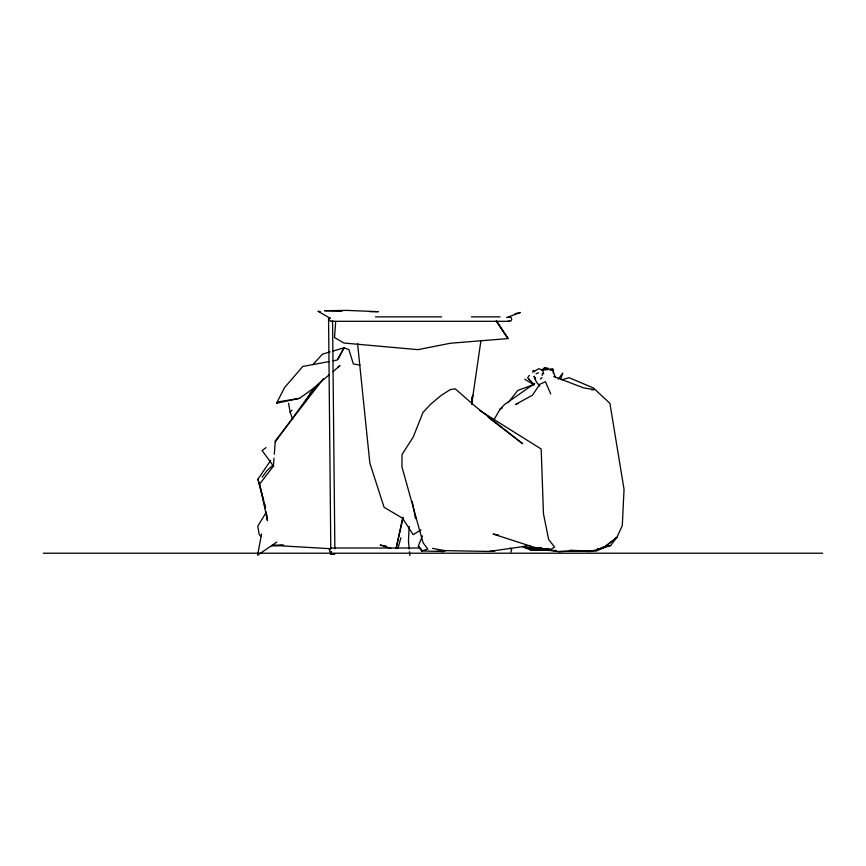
<?xml version="1.0" encoding="UTF-8"?>
<svg xmlns="http://www.w3.org/2000/svg" width="866" height="866" viewBox="0 0 866 866"><rect width="100%" height="100%" fill="white"/><g stroke="black" fill="none" stroke-linecap="round" stroke-linejoin="round"><path stroke-width="1.3" d="M409.196 526.398L408.46 541.174L409.217 549.044M335.683 321.502L334.525 337.524L343.932 343.033L417.932 349.647L450.352 343.25L508.136 338.563L496.424 321.264L508.136 338.563M274.002 458.179L273.418 466.135L259.67 484.007L267.453 520.639L266.76 514.436M274.305 454.195L275.291 440.924L323.419 378.734M542.213 375.433L542.376 373.311M471.656 404.444L480.89 340.923M471.613 403.329L472.717 395.329L471.602 399.172M261.554 533.997L257.592 555.203L276.86 542.029M402.538 518.593L396.043 548.633L403.199 517.273M445.806 550.538L443.381 551.501L421.504 550.971L418.31 546.1L422.37 535.892M397.959 548.319L400.904 537.775M560.605 379.156L562.77 373.062L558.267 379.167M597.042 549.672L610.627 545.58L616.852 537.44L622.275 525.651L624.05 489.409L609.913 403.372L593.362 387.957L569.124 377.706L561.655 379.784M329.015 374.967L312.031 389.364L299.484 398.349L276.535 403.22L284.589 387.546L302.786 366.459L329.188 361.555M337.87 359.412L344.148 347.775L348.911 349.658L353.382 363.98L359.953 365.106M494.107 419.523L500.104 409.12L504.51 404.552L534.658 383.443M266.479 511.958L257.787 526.138L259.151 534.322L260.796 536.216M265.494 508.18L257.938 479.158L270.733 460.366M529.342 375.346L527.643 377.836L533.921 384.58L517.781 390.414L508.061 402.722M302.84 404.823L312.399 390.891L319.132 383.227M275.226 441.985L312.399 390.891L309.498 393.662M262.171 477.166L267.009 470.584L271.956 466.016M542.776 369.522L544.552 367.563L548.254 368.321M312.832 364.673L322.423 354.162L330.087 351.91M510.929 552.032L511.709 549.553L510.334 548.124M292.686 419.263L290.11 412.14L292.048 410.289M540.384 379.102L542.062 377.544M333.009 371.579L340.013 365.658L337.816 367.119M614.492 538.717L616.852 537.44L603.234 548.037L596.154 551.133L570.748 550.993M525.954 547.16L523.248 547.096L528.357 548.221L539.431 548.492L558.289 551.566L593.481 550.57L603.234 548.037L616.852 537.44M266.057 447.592L262.127 450.547L273.743 466.514M276.535 403.22L278.939 401.759L299.484 398.349M420.973 529.895L413.158 534.658L402.56 518.204L384.082 507.303L369.847 463.115L357.55 343.401M532.59 372.196L538.771 368.721L542.874 370.204L543.631 373.993M331.959 321.199L332.555 320.885M541.661 370.107L545.526 368.158M536.162 373.722L538.522 372.813M518.204 403.459L515.714 404.39L532.449 395.188L539.81 384.277L545.45 381.711L550.733 393.976M506.523 317.584L520.412 312.518L515.151 313.676M421.504 550.971L427.858 549.066L423.106 542.809L401.921 466.752L402.041 454.498L413.19 437.124L423.019 412.4L431.019 403.87L441.411 395.253L450.223 389.613L455.278 388.866L475.326 406.435L522.631 443.706L488.283 417.401M332.641 351.163L344.148 347.775L337.112 360.083L333.15 360.819M602.79 547.193L610.627 545.58M509.002 316.978C512.066 315.96 512.867 321.329 509.663 321.308L331.299 321.308M432.491 548.384L444.972 550.635L489.214 551.436L529.905 545.612M489.214 551.436L494.984 550.96M271.718 545.981L283.723 545.136M591.51 389.776L594.108 389.603L583.706 387.936L553.785 376.483M558.289 551.566L578.834 550.906M330.79 548.871L328.56 317.909L329.621 317.876M332.945 554.024L334.893 553.969L330.877 554.034L330.834 551.447L330.834 554.024L332.782 553.98M282.424 545.147L272.043 545.309L330.747 548.719M330.033 317.919L328.56 317.909M540.395 548.2L528.357 548.221L540.33 548.286M600.56 548.048L603.234 548.037M375.476 316.869L441.606 316.869M471.418 316.869L500.072 316.869M508.851 316.869L509.663 316.869M419.133 548.016L331.299 548.016L329.264 549.553L330.033 552.032M43.3 553.212L822.7 553.212M369.295 311.608L378.388 311.684L346.995 310.396L324.544 310.699L341.897 311.284M597.453 549.055L600.116 549.098L597.421 549.033M570.045 550.419L579.246 550.57M523.248 547.096L530.512 549.921L556.221 550.581M569.741 550.473L574.764 550.603M530.512 549.921L555.994 550.592M570.878 550.982L590.872 551.523M547.344 369.782L543.631 369.609L548.827 369.208L553.526 370.074L549.813 369.901M436.994 551.187L443.381 551.501L440.805 551.155M509.663 321.308L508.407 320.885M545.32 548.719L550.397 549.596L554.586 547.052L548.643 539.475L543.458 513.7L541.185 449.032L479.818 410.603M386.507 546.208L380.142 545.028L390.956 548.427M498.426 535.069L493.176 534.051L534.214 547.312L550.397 549.596L547.842 548.708M550.722 368.829L553.19 369.338M320.561 311.868L317.963 311.197L330.141 318.277M330.834 554.024L330.844 551.447M330.628 321.199L329.567 320.398M552.378 369.046L555.442 377.641M524.677 379.2L534.073 384.818M532.807 370.421L534.658 371.763M418.31 546.1L421.59 549.574M528.704 378.962L533.921 384.58M539.875 386.041L536.411 382.079L534.192 376.396L535.545 378.225M525.153 545.872L526.745 547.983L541.412 548.2L526.745 547.983L525.586 545.623M496.315 320.561L505.971 335.856M257.938 479.158L263.697 500.526M534.192 376.396L535.415 379.86M264.314 503.07L265.548 508.147M412.259 501.728L415.615 518.723L415.453 516.06M288.562 403.307L290.11 412.14M329.156 319.089L329.264 319.781M553.049 369.425L553.461 373.398M409.466 551.664L409.845 555.604M332.555 320.463L334.861 548.806M502.226 407.67L500.104 409.12L502.312 407.67"/></g></svg>
